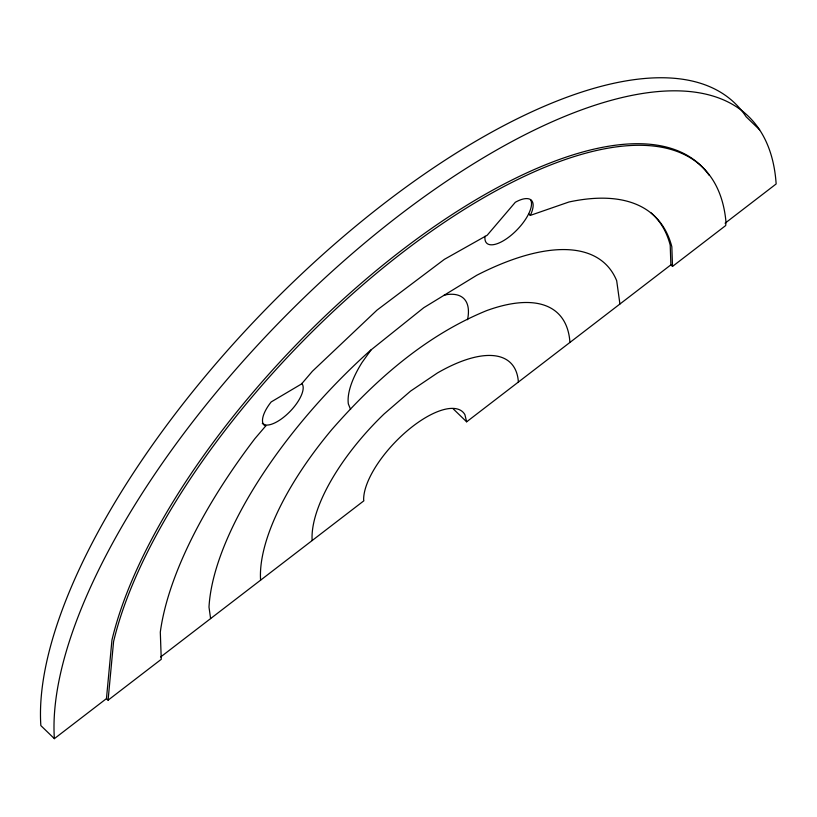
<?xml version="1.0" encoding="UTF-8"?>
<svg xmlns="http://www.w3.org/2000/svg" width="817" height="817" viewBox="0 0 817 817"><rect width="100%" height="100%" fill="white"/><g stroke="black" fill="none" stroke-linecap="round" stroke-linejoin="round"><path stroke-width="1.23" d="M759.626 129.801L746.105 116.749A479.64 194.364 -46 0 0 338.452 240.78A479.64 194.364 -46 0 0 40.85 725.598L54.371 738.65L106.455 698.617L111.96 640.017A411.125 166.597 -46 0 1 397.031 253.913A411.125 166.597 -46 0 1 709.125 175.236M106.455 698.617L108.079 700.189L113.583 641.58A411.125 166.597 -46 0 1 439.158 225.849A411.125 166.597 -46 0 1 725.996 222.285L725.69 225.553L672.514 266.413L670.89 264.851L670.206 245.141A342.599 138.829 -46 0 0 651.2 212.971M371.081 349.88L362.105 362.391A79.882 32.374 -46 0 0 348.338 403.915L350.595 409.46M264.095 424.401L265.719 425.963L254.894 438.647A342.599 138.829 -46 0 0 160.306 632.123L161.255 659.319L108.079 700.189M160.632 656.991L363.882 500.79L363.657 499.881A68.516 27.768 -46 0 1 407.703 430.406A68.516 27.768 -46 0 1 464.893 414.658L466.64 421.817L670.89 264.851M725.067 223.215L776.15 183.958A479.64 194.364 -46 0 0 398.941 215.535A479.64 194.364 -46 0 0 54.371 738.65M265.719 425.963L263.911 424.932A28.095 11.387 -46 0 1 271.162 401.944L301.575 383.939L312.4 371.255L377.025 310.103L444.366 259.357L487.187 235.245L515.323 202.269A30.944 12.541 -46 0 1 530.294 215.402L568.969 201.993A342.599 138.829 -46 0 1 671.829 246.714L672.514 266.413M443.774 295.458L446.858 294.59A79.882 32.374 -46 0 1 467.538 319.723M262.288 423.369L264.943 424.881A28.095 11.387 -46 0 0 292.169 409.174A28.095 11.387 -46 0 0 301.759 383.398M528.67 213.829L530.294 215.402M453.118 408.766L466.64 421.817M619.919 304.016L616.682 280.721A274.083 111.061 -46 0 0 476.822 275.237L423.727 307.733L370.05 350.707A274.083 111.061 -46 0 0 208.999 607.102L210.602 618.592M569.929 342.446A205.557 83.303 -46 0 0 486.534 310.654C425.412 335.654 374.901 380.313 331.865 429.517A205.557 83.303 -46 0 0 260.592 580.162M518.376 382.06A137.042 55.536 -46 0 0 437.442 372.971L410.594 391.077L384.072 413.984A137.042 55.536 -46 0 0 312.145 540.548M530.57 199.767A30.944 12.541 -46 0 1 510.298 235.97A30.944 12.541 -46 0 1 485.043 236.205"/></g></svg>
